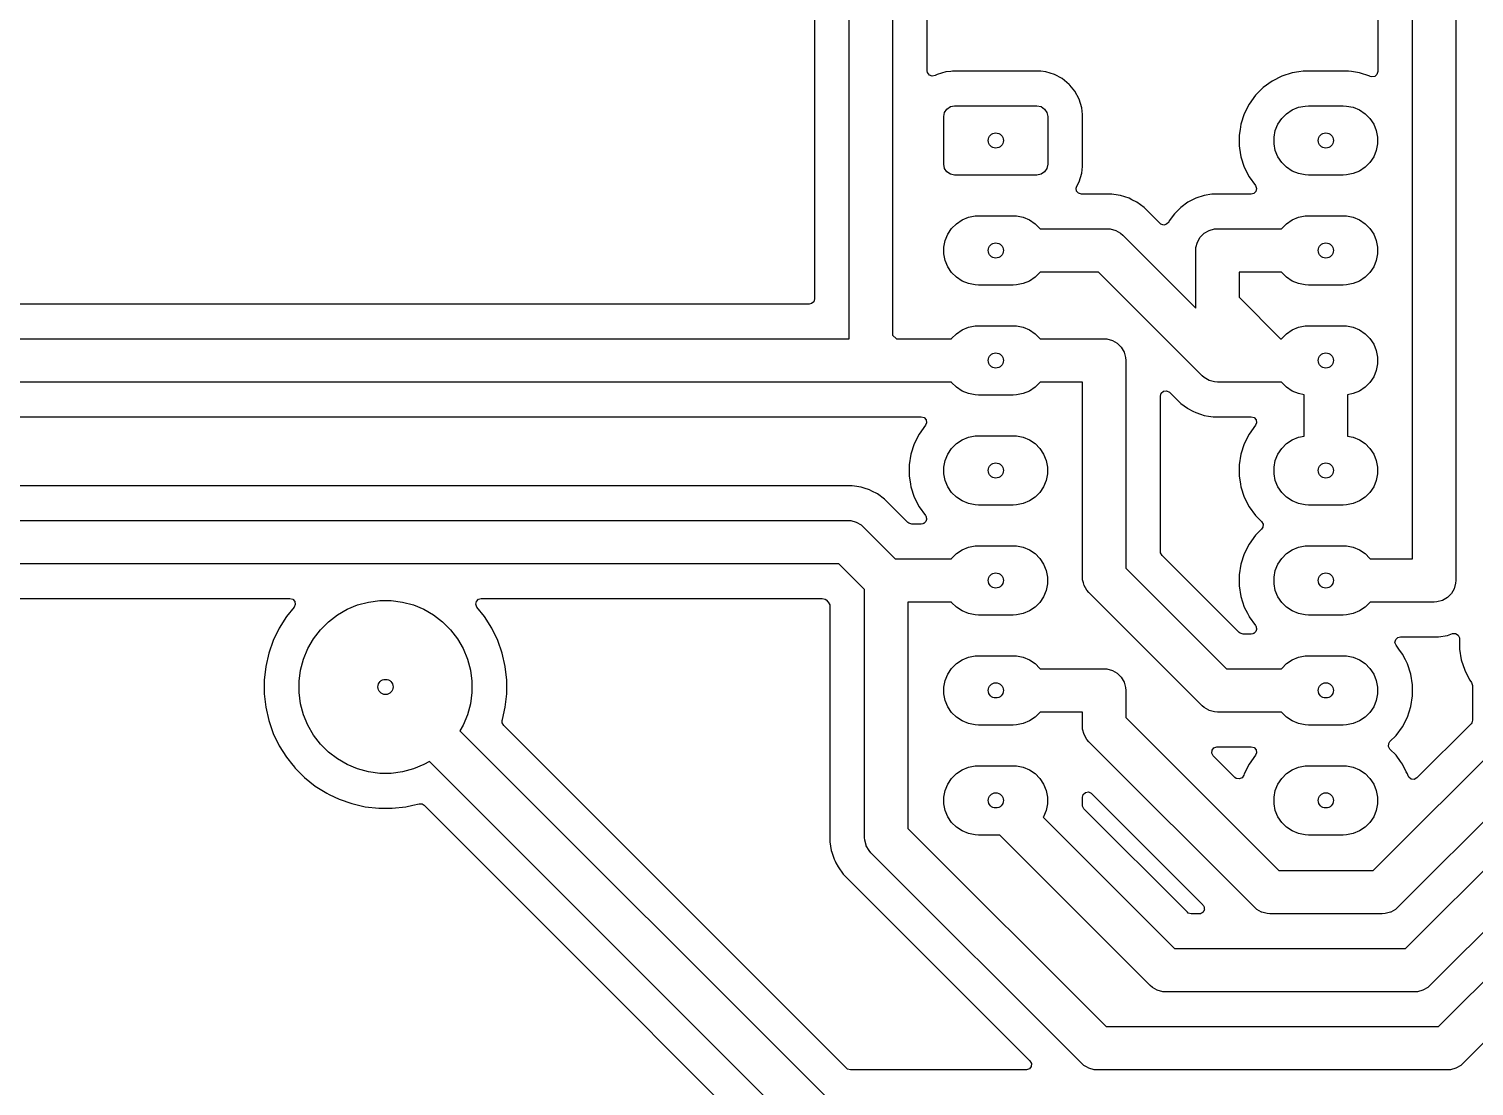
# Model space of a CAD drawing. Extents: x 20 to 124, y -124 to -20.
# Drawn here: x 53.37 to 86.73, y -111.21 to -86.79 of the extents above; entities that cross this region are included whole.
import ezdxf

# ---------------------------------------------------------------- set-up
doc = ezdxf.new("R2010")
doc.units = 0
doc.layers.add('BLACK', color=7, linetype='CONTINUOUS')
doc.layers.add('WHITE', color=7, linetype='CONTINUOUS')

msp = doc.modelspace()

# ---------------------------------------------------------------- linework, layer by layer
at = {"layer": 'BLACK', "linetype": 'CONTINUOUS'}
for p, q in [((71.5078, -72.940646), (71.5078, -93.023)), ((72.3083, -93.9475), (72.3083, -72.9875)), ((73.3083, -73.4875), (73.3083, -93.860394)), ((74.1088, -87.756851), (74.1088, -77.1179)), ((85.3117, -99.0275), (85.3117, -78.316306)), ((86.3117, -78.1092), (86.3117, -99.5275)), ((84.5112, -78.699247), (84.5112, -87.777098)), ((74.116236, -87.799145), (74.1088, -87.756851)), ((74.157605, -87.85545), (74.116236, -87.799145)), ((74.222849, -87.880451), (74.157605, -87.85545)), ((74.291252, -87.86621), (74.222849, -87.880451)), ((74.336042, -87.842269), (74.291252, -87.86621)), ((74.534067, -87.782199), (74.336042, -87.842269)), ((74.650298, -87.770751), (74.534067, -87.782199)), ((74.688392, -87.767), (74.650298, -87.770751)), ((76.691608, -87.767), (74.688392, -87.767)), ((76.726805, -87.770466), (76.691608, -87.767)), ((76.845934, -87.782199), (76.726805, -87.770466)), ((76.845934, -87.7822), (76.845932, -87.782199)), ((76.845932, -87.782199), (76.845934, -87.782199)), ((77.043954, -87.842268), (76.845934, -87.7822)), ((77.22645, -87.939815), (77.043954, -87.842268)), ((77.226453, -87.939817), (77.22645, -87.939815)), ((77.38641, -88.071089), (77.226452, -87.939817)), ((77.226452, -87.939817), (77.226453, -87.939817)), ((77.399587, -88.087146), (77.38641, -88.071089)), ((77.517685, -88.23105), (77.399587, -88.087146)), ((82.071151, -87.998632), (81.86735, -88.146701)), ((82.295616, -87.88426), (82.071151, -87.998632)), ((82.535214, -87.80641), (82.295616, -87.88426)), ((82.688076, -87.782199), (82.535214, -87.80641)), ((82.784038, -87.767), (82.688076, -87.782199)), ((83.835962, -87.767), (82.784038, -87.767)), ((83.899718, -87.777098), (83.835962, -87.767)), ((84.084787, -87.80641), (83.899718, -87.777098)), ((84.324378, -87.884258), (84.084787, -87.80641)), ((84.330913, -87.887587), (84.324378, -87.884258)), ((84.369553, -87.899836), (84.330913, -87.887587)), ((84.438711, -87.889892), (84.369553, -87.899836)), ((84.491515, -87.844137), (84.438711, -87.889892)), ((84.5112, -87.777098), (84.491515, -87.844137)), ((77.615232, -88.413546), (77.517685, -88.23105)), ((77.6753, -88.611566), (77.615232, -88.413546)), ((81.689201, -88.32485), (81.541132, -88.528651)), ((81.689205, -88.324845), (81.689201, -88.32485)), ((81.867345, -88.146705), (81.689205, -88.324845)), ((81.86735, -88.146701), (81.867345, -88.146705)), ((74.49, -88.8175), (74.50903, -88.721829)), ((74.50903, -88.721829), (74.563223, -88.640723)), ((74.563223, -88.640723), (74.644329, -88.58653)), ((74.644329, -88.58653), (74.74, -88.5675)), ((74.74, -88.5675), (76.64, -88.5675)), ((76.64, -88.5675), (76.735671, -88.58653)), ((76.735671, -88.58653), (76.816777, -88.640723)), ((76.816777, -88.640723), (76.87097, -88.721829)), ((76.87097, -88.721829), (76.89, -88.8175)), ((77.6905, -88.765892), (77.6753, -88.611566)), ((81.42676, -88.753116), (81.34891, -88.992714)), ((81.541132, -88.528651), (81.42676, -88.753116)), ((82.291592, -88.859985), (82.402485, -88.749092)), ((82.402485, -88.749092), (82.532883, -88.661963)), ((82.532883, -88.661963), (82.677772, -88.601948)), ((82.677772, -88.601948), (82.831586, -88.571352)), ((82.831586, -88.571352), (82.91, -88.5675)), ((82.91, -88.5675), (83.71, -88.5675)), ((83.71, -88.5675), (83.788414, -88.571352)), ((83.788414, -88.571352), (83.942228, -88.601948)), ((83.942228, -88.601948), (84.087117, -88.661963)), ((84.087117, -88.661963), (84.217515, -88.749092)), ((84.217515, -88.749092), (84.328408, -88.859985)), ((74.49, -89.9175), (74.49, -88.8175)), ((76.89, -88.8175), (76.89, -89.9175)), ((77.6905, -89.969108), (77.6905, -88.765892)), ((81.34891, -88.992714), (81.329785, -89.113462)), ((82.144448, -89.135272), (82.204463, -88.990383)), ((82.204463, -88.990383), (82.291592, -88.859985)), ((84.328408, -88.859985), (84.415537, -88.990383)), ((84.415537, -88.990383), (84.475552, -89.135272)), ((81.329785, -89.113462), (81.3095, -89.241538)), ((81.3095, -89.241538), (81.3095, -89.493462)), ((82.113852, -89.289086), (82.144448, -89.135272)), ((82.113852, -89.445914), (82.113852, -89.289086)), ((84.475552, -89.135272), (84.506148, -89.289086)), ((84.506148, -89.289086), (84.506148, -89.445914)), ((81.3095, -89.493462), (81.31788, -89.546369)), ((81.31788, -89.546369), (81.34891, -89.742285)), ((81.34891, -89.742285), (81.42676, -89.981883)), ((82.144448, -89.599728), (82.113852, -89.445914)), ((82.204463, -89.744617), (82.144448, -89.599728)), ((82.291592, -89.875015), (82.204463, -89.744617)), ((84.415537, -89.744617), (84.328408, -89.875015)), ((84.475552, -89.599728), (84.415537, -89.744617)), ((84.506148, -89.445914), (84.475552, -89.599728)), ((74.50903, -90.013171), (74.49, -89.9175)), ((74.563223, -90.094277), (74.50903, -90.013171)), ((76.87097, -90.013171), (76.816777, -90.094277)), ((76.89, -89.9175), (76.87097, -90.013171)), ((77.6753, -90.123434), (77.6905, -89.969108)), ((81.42676, -89.981883), (81.541132, -90.206348)), ((82.402485, -89.985908), (82.291592, -89.875015)), ((82.532883, -90.073037), (82.402485, -89.985908)), ((82.677772, -90.133052), (82.532883, -90.073037)), ((84.087117, -90.073037), (83.942228, -90.133052)), ((84.217515, -89.985908), (84.087117, -90.073037)), ((84.328408, -89.875015), (84.217515, -89.985908)), ((74.644329, -90.14847), (74.563223, -90.094277)), ((74.74, -90.1675), (74.644329, -90.14847)), ((76.64, -90.1675), (74.74, -90.1675)), ((76.735671, -90.14847), (76.64, -90.1675)), ((76.816777, -90.094277), (76.735671, -90.14847)), ((77.560128, -90.424547), (77.61523, -90.321458)), ((77.61523, -90.321457), (77.615232, -90.321454)), ((77.61523, -90.321458), (77.61523, -90.321457)), ((77.615232, -90.321454), (77.6753, -90.123434)), ((81.541132, -90.206348), (81.689176, -90.410115)), ((81.689176, -90.410115), (81.712656, -90.475921)), ((82.831586, -90.163648), (82.677772, -90.133052)), ((82.91, -90.1675), (82.831586, -90.163648)), ((83.71, -90.1675), (82.91, -90.1675)), ((83.788414, -90.163648), (83.71, -90.1675)), ((83.942228, -90.133052), (83.788414, -90.163648)), ((77.546748, -90.465353), (77.560128, -90.424547)), ((77.556692, -90.534511), (77.546748, -90.465353)), ((77.602447, -90.587315), (77.556692, -90.534511)), ((77.669486, -90.607), (77.602447, -90.587315)), ((78.370651, -90.607), (77.669486, -90.607)), ((78.370652, -90.607), (78.370651, -90.607)), ((78.41752, -90.614423), (78.370652, -90.607)), ((78.572832, -90.639022), (78.41752, -90.614423)), ((78.572835, -90.639023), (78.572832, -90.639022)), ((78.666528, -90.669466), (78.572835, -90.639023)), ((78.767519, -90.70228), (78.666528, -90.669466)), ((78.76752, -90.70228), (78.767519, -90.70228)), ((78.767521, -90.702281), (78.76752, -90.70228)), ((78.834421, -90.736368), (78.767521, -90.702281)), ((78.834424, -90.73637), (78.834421, -90.736368)), ((78.949911, -90.795213), (78.834424, -90.73637)), ((80.309076, -90.702281), (80.126686, -90.795215)), ((80.503765, -90.639022), (80.309076, -90.702281)), ((80.681629, -90.610851), (80.503765, -90.639022)), ((80.705948, -90.607), (80.681629, -90.610851)), ((80.910652, -90.607), (80.705948, -90.607)), ((81.588858, -90.607), (80.910652, -90.607)), ((81.646724, -90.59267), (81.588858, -90.607)), ((81.69683, -90.543975), (81.646724, -90.59267)), ((81.712656, -90.475921), (81.69683, -90.543975)), ((79.115519, -90.915534), (78.949911, -90.795213)), ((79.115521, -90.915536), (79.115519, -90.915534)), ((79.484147, -91.284162), (79.115521, -90.915536)), ((79.816328, -91.060286), (79.696013, -91.225888)), ((79.961086, -90.915528), (79.816328, -91.060286)), ((80.126686, -90.795215), (79.961086, -90.915528)), ((74.584463, -91.530383), (74.671592, -91.399985)), ((74.671592, -91.399985), (74.782485, -91.289092)), ((74.782485, -91.289092), (74.912883, -91.201963)), ((74.912883, -91.201963), (75.057772, -91.141948)), ((75.057772, -91.141948), (75.211586, -91.111352)), ((75.211586, -91.111352), (75.29, -91.1075)), ((75.29, -91.1075), (76.09, -91.1075)), ((76.09, -91.1075), (76.168414, -91.111352)), ((76.168414, -91.111352), (76.322228, -91.141948)), ((76.322228, -91.141948), (76.467117, -91.201963)), ((76.467117, -91.201963), (76.597515, -91.289092)), ((76.597515, -91.289092), (76.708408, -91.399985)), ((76.708408, -91.399985), (76.713429, -91.4075)), ((76.713429, -91.4075), (78.2683, -91.4075)), ((78.2683, -91.4075), (78.333548, -91.411777)), ((78.333548, -91.411777), (78.333563, -91.411777)), ((78.333563, -91.411777), (78.459642, -91.44556)), ((79.50038, -91.297828), (79.484147, -91.284162)), ((79.566514, -91.320367), (79.50038, -91.297828)), ((79.634336, -91.303573), (79.566514, -91.320367)), ((79.682311, -91.252779), (79.634336, -91.303573)), ((79.696013, -91.225888), (79.682311, -91.252779)), ((80.616958, -91.44556), (80.743037, -91.411778)), ((80.743037, -91.411778), (80.8083, -91.4075)), ((80.8083, -91.4075), (82.286571, -91.4075)), ((82.286571, -91.4075), (82.291592, -91.399985)), ((82.291592, -91.399985), (82.402485, -91.289092)), ((82.402485, -91.289092), (82.532883, -91.201963)), ((82.532883, -91.201963), (82.677772, -91.141948)), ((82.677772, -91.141948), (82.831586, -91.111352)), ((82.831586, -91.111352), (82.91, -91.1075)), ((82.91, -91.1075), (83.71, -91.1075)), ((83.71, -91.1075), (83.788414, -91.111352)), ((83.788414, -91.111352), (83.942228, -91.141948)), ((83.942228, -91.141948), (84.087117, -91.201963)), ((84.087117, -91.201963), (84.217515, -91.289092)), ((84.217515, -91.289092), (84.328408, -91.399985)), ((84.328408, -91.399985), (84.415537, -91.530383)), ((74.493852, -91.829086), (74.524448, -91.675272)), ((74.524448, -91.675272), (74.584463, -91.530383)), ((78.459642, -91.44556), (78.572681, -91.510823)), ((78.572681, -91.510823), (78.572696, -91.510838)), ((78.572696, -91.510838), (78.621853, -91.553947)), ((78.621853, -91.553947), (80.311372, -93.243465)), ((80.312578, -91.842237), (80.34636, -91.716158)), ((80.34636, -91.716158), (80.411623, -91.603119)), ((80.411623, -91.603119), (80.503919, -91.510823)), ((80.503919, -91.510823), (80.616958, -91.44556)), ((84.415537, -91.530383), (84.475552, -91.675272)), ((84.475552, -91.675272), (84.506148, -91.829086)), ((74.493852, -91.985914), (74.493852, -91.829086)), ((74.524448, -92.139728), (74.493852, -91.985914)), ((80.3083, -91.9075), (80.312578, -91.842237)), ((80.3083, -93.1966), (80.3083, -91.9075)), ((84.506148, -91.985914), (84.475552, -92.139728)), ((84.506148, -91.829086), (84.506148, -91.985914)), ((74.584463, -92.284617), (74.524448, -92.139728)), ((74.671592, -92.415015), (74.584463, -92.284617)), ((74.782485, -92.525908), (74.671592, -92.415015)), ((76.708408, -92.415015), (76.597515, -92.525908)), ((76.713429, -92.4075), (76.708408, -92.415015)), ((78.061194, -92.4075), (76.713429, -92.4075)), ((80.454746, -94.801053), (78.061194, -92.4075)), ((82.286571, -92.4075), (81.3083, -92.4075)), ((81.3083, -92.4075), (81.3083, -92.989493)), ((82.291592, -92.415015), (82.286571, -92.4075)), ((82.402485, -92.525908), (82.291592, -92.415015)), ((84.328408, -92.415015), (84.217515, -92.525908)), ((84.415537, -92.284617), (84.328408, -92.415015)), ((84.475552, -92.139728), (84.415537, -92.284617)), ((74.912883, -92.613037), (74.782485, -92.525908)), ((75.057772, -92.673052), (74.912883, -92.613037)), ((75.211586, -92.703648), (75.057772, -92.673052)), ((75.29, -92.7075), (75.211586, -92.703648)), ((76.09, -92.7075), (75.29, -92.7075)), ((76.168414, -92.703648), (76.09, -92.7075)), ((76.322228, -92.673052), (76.168414, -92.703648)), ((76.467117, -92.613037), (76.322228, -92.673052)), ((76.597515, -92.525908), (76.467117, -92.613037)), ((82.532883, -92.613037), (82.402485, -92.525908)), ((82.677772, -92.673052), (82.532883, -92.613037)), ((82.831586, -92.703648), (82.677772, -92.673052)), ((82.91, -92.7075), (82.831586, -92.703648)), ((83.71, -92.7075), (82.91, -92.7075)), ((83.788414, -92.703648), (83.71, -92.7075)), ((83.942228, -92.673052), (83.788414, -92.703648)), ((84.087117, -92.613037), (83.942228, -92.673052)), ((84.217515, -92.525908), (84.087117, -92.613037)), ((71.488115, -93.090039), (71.435311, -93.135794)), ((71.5078, -93.023), (71.488115, -93.090039)), ((81.3083, -92.989493), (82.266307, -93.9475)), ((71.3838, -93.147), (37.625, -93.147)), ((71.435311, -93.135794), (71.3838, -93.147)), ((80.311372, -93.243465), (80.3083, -93.1966)), ((74.782485, -93.829092), (74.912883, -93.741963)), ((74.912883, -93.741963), (75.057772, -93.681948)), ((75.057772, -93.681948), (75.211586, -93.651352)), ((75.211586, -93.651352), (75.29, -93.6475)), ((75.29, -93.6475), (76.09, -93.6475)), ((76.09, -93.6475), (76.168414, -93.651352)), ((76.168414, -93.651352), (76.322228, -93.681948)), ((76.322228, -93.681948), (76.467117, -93.741963)), ((76.467117, -93.741963), (76.597515, -93.829092)), ((82.402485, -93.829092), (82.532883, -93.741963)), ((82.532883, -93.741963), (82.677772, -93.681948)), ((82.677772, -93.681948), (82.831586, -93.651352)), ((82.831586, -93.651352), (82.91, -93.6475)), ((82.91, -93.6475), (83.71, -93.6475)), ((83.71, -93.6475), (83.788414, -93.651352)), ((83.788414, -93.651352), (83.942228, -93.681948)), ((83.942228, -93.681948), (84.087117, -93.741963)), ((84.087117, -93.741963), (84.217515, -93.829092)), ((36.7005, -93.9475), (72.3083, -93.9475)), ((73.3083, -93.860394), (73.395406, -93.9475)), ((73.395406, -93.9475), (74.666571, -93.9475)), ((74.666571, -93.9475), (74.671592, -93.939985)), ((74.671592, -93.939985), (74.782485, -93.829092)), ((76.597515, -93.829092), (76.708408, -93.939985)), ((76.708408, -93.939985), (76.713429, -93.9475)), ((76.713429, -93.9475), (78.1917, -93.9475)), ((78.1917, -93.9475), (78.256963, -93.951778)), ((78.256963, -93.951778), (78.383042, -93.98556)), ((78.383042, -93.98556), (78.496081, -94.050823)), ((78.496081, -94.050823), (78.588377, -94.143119)), ((82.266307, -93.9475), (82.286571, -93.9475)), ((82.286571, -93.9475), (82.291592, -93.939985)), ((82.291592, -93.939985), (82.402485, -93.829092)), ((84.217515, -93.829092), (84.328408, -93.939985)), ((84.328408, -93.939985), (84.415537, -94.070383)), ((84.415537, -94.070383), (84.475552, -94.215272)), ((78.588377, -94.143119), (78.65364, -94.256158)), ((78.65364, -94.256158), (78.687422, -94.382237)), ((78.687422, -94.382237), (78.6917, -94.4475)), ((84.475552, -94.215272), (84.506148, -94.369086)), ((84.506148, -94.369086), (84.506148, -94.525914)), ((78.6917, -94.4475), (78.6917, -99.243793)), ((84.475552, -94.679728), (84.415537, -94.824617)), ((84.506148, -94.525914), (84.475552, -94.679728)), ((73.1883, -94.9475), (36.407607, -94.9475)), ((74.666571, -94.9475), (73.1883, -94.9475)), ((74.671592, -94.955015), (74.666571, -94.9475)), ((74.782485, -95.065908), (74.671592, -94.955015)), ((74.912883, -95.153037), (74.782485, -95.065908)), ((76.597515, -95.065908), (76.467117, -95.153037)), ((76.708408, -94.955015), (76.597515, -95.065908)), ((76.713429, -94.9475), (76.708408, -94.955015)), ((77.6917, -94.9475), (76.713429, -94.9475)), ((77.6917, -99.4509), (77.6917, -94.9475)), ((80.50391, -94.844168), (80.454746, -94.801053)), ((80.503919, -94.844177), (80.50391, -94.844168)), ((80.616958, -94.90944), (80.503919, -94.844177)), ((80.743037, -94.943223), (80.616958, -94.90944)), ((80.743052, -94.943223), (80.743037, -94.943223)), ((80.8083, -94.9475), (80.743052, -94.943223)), ((82.286571, -94.9475), (80.8083, -94.9475)), ((82.291592, -94.955015), (82.286571, -94.9475)), ((82.402485, -95.065908), (82.291592, -94.955015)), ((82.532883, -95.153037), (82.402485, -95.065908)), ((84.217515, -95.065908), (84.087117, -95.153037)), ((84.328408, -94.955015), (84.217515, -95.065908)), ((84.415537, -94.824617), (84.328408, -94.955015)), ((75.057772, -95.213052), (74.912883, -95.153037)), ((75.211586, -95.243648), (75.057772, -95.213052)), ((75.29, -95.2475), (75.211586, -95.243648)), ((76.09, -95.2475), (75.29, -95.2475)), ((76.168414, -95.243648), (76.09, -95.2475)), ((76.322228, -95.213052), (76.168414, -95.243648)), ((76.467117, -95.153037), (76.322228, -95.213052)), ((79.4922, -95.269947), (79.511885, -95.202908)), ((79.4922, -98.860853), (79.4922, -95.269947)), ((79.511885, -95.202908), (79.564689, -95.157153)), ((79.564689, -95.157153), (79.633847, -95.147209)), ((79.633847, -95.147209), (79.697403, -95.176234)), ((79.697403, -95.176234), (79.703881, -95.182266)), ((79.703881, -95.182266), (79.961086, -95.439471)), ((82.677772, -95.213052), (82.532883, -95.153037)), ((82.81, -95.239354), (82.677772, -95.213052)), ((82.81, -96.195645), (82.81, -95.239354)), ((83.942228, -95.213052), (83.81, -95.239354)), ((83.81, -95.239354), (83.81, -96.195645)), ((84.087117, -95.153037), (83.942228, -95.213052)), ((36.790547, -95.748), (73.085948, -95.748)), ((73.085948, -95.748), (73.290651, -95.748)), ((73.290651, -95.748), (73.968858, -95.748)), ((73.968858, -95.748), (74.035897, -95.767685)), ((79.961086, -95.439471), (80.116049, -95.552056)), ((80.116049, -95.552056), (80.12669, -95.559787)), ((80.12669, -95.559787), (80.242907, -95.619003)), ((80.242907, -95.619003), (80.309076, -95.652718)), ((80.309076, -95.652718), (80.309078, -95.652718)), ((80.309078, -95.652718), (80.309081, -95.65272)), ((80.309081, -95.65272), (80.413437, -95.686627)), ((80.413437, -95.686627), (80.503765, -95.715977)), ((80.503765, -95.715977), (80.604857, -95.731988)), ((80.604857, -95.731988), (80.705948, -95.748)), ((80.705948, -95.748), (81.588858, -95.748)), ((81.588858, -95.748), (81.655897, -95.767685)), ((74.069176, -95.944885), (73.921132, -96.148651)), ((74.035897, -95.767685), (74.081652, -95.820489)), ((74.091596, -95.889647), (74.069176, -95.944885)), ((74.081652, -95.820489), (74.091596, -95.889647)), ((81.689176, -95.944885), (81.541132, -96.148651)), ((81.655897, -95.767685), (81.701652, -95.820489)), ((81.711596, -95.889647), (81.689176, -95.944885)), ((81.701652, -95.820489), (81.711596, -95.889647)), ((73.80676, -96.373116), (73.72891, -96.612714)), ((73.921132, -96.148651), (73.80676, -96.373116)), ((74.671592, -96.479985), (74.782485, -96.369092)), ((74.782485, -96.369092), (74.912883, -96.281963)), ((74.912883, -96.281963), (75.057772, -96.221948)), ((75.057772, -96.221948), (75.211586, -96.191352)), ((75.211586, -96.191352), (75.29, -96.1875)), ((75.29, -96.1875), (76.09, -96.1875)), ((76.09, -96.1875), (76.168414, -96.191352)), ((76.168414, -96.191352), (76.322228, -96.221948)), ((76.322228, -96.221948), (76.467117, -96.281963)), ((76.467117, -96.281963), (76.597515, -96.369092)), ((76.597515, -96.369092), (76.708408, -96.479985)), ((81.42676, -96.373116), (81.34891, -96.612714)), ((81.541132, -96.148651), (81.42676, -96.373116)), ((82.291592, -96.479985), (82.402485, -96.369092)), ((82.402485, -96.369092), (82.532883, -96.281963)), ((82.532883, -96.281963), (82.677772, -96.221948)), ((82.677772, -96.221948), (82.81, -96.195645)), ((83.81, -96.195645), (83.942228, -96.221948)), ((83.942228, -96.221948), (84.087117, -96.281963)), ((84.087117, -96.281963), (84.217515, -96.369092)), ((84.217515, -96.369092), (84.328408, -96.479985)), ((73.72891, -96.612715), (73.6895, -96.861538)), ((73.72891, -96.612714), (73.72891, -96.612715)), ((74.493852, -96.909086), (74.524448, -96.755272)), ((74.524448, -96.755272), (74.584463, -96.610383)), ((74.584463, -96.610383), (74.671592, -96.479985)), ((76.708408, -96.479985), (76.795537, -96.610383)), ((76.795537, -96.610383), (76.855552, -96.755272)), ((76.855552, -96.755272), (76.886148, -96.909086)), ((81.34891, -96.612715), (81.3095, -96.861538)), ((81.34891, -96.612714), (81.34891, -96.612715)), ((82.113852, -96.909086), (82.144448, -96.755272)), ((82.144448, -96.755272), (82.204463, -96.610383)), ((82.204463, -96.610383), (82.291592, -96.479985)), ((84.328408, -96.479985), (84.415537, -96.610383)), ((84.415537, -96.610383), (84.475552, -96.755272)), ((84.475552, -96.755272), (84.506148, -96.909086)), ((73.6895, -96.861538), (73.6895, -97.113462)), ((74.493852, -97.065914), (74.493852, -96.909086)), ((74.524448, -97.219728), (74.493852, -97.065914)), ((76.886148, -97.065914), (76.855552, -97.219728)), ((76.886148, -96.909086), (76.886148, -97.065914)), ((81.3095, -96.861538), (81.3095, -97.113462)), ((82.113852, -97.065914), (82.113852, -96.909086)), ((82.144448, -97.219728), (82.113852, -97.065914)), ((84.506148, -97.065914), (84.475552, -97.219728)), ((84.506148, -96.909086), (84.506148, -97.065914)), ((72.377752, -97.3416), (36.847752, -97.3416)), ((72.42462, -97.349023), (72.377752, -97.3416)), ((72.579932, -97.373622), (72.42462, -97.349023)), ((72.654959, -97.398), (72.579932, -97.373622)), ((72.774619, -97.43688), (72.654959, -97.398)), ((73.6895, -97.113462), (73.71932, -97.301734)), ((73.71932, -97.301734), (73.72891, -97.362285)), ((73.72891, -97.362285), (73.80676, -97.601883)), ((74.584463, -97.364617), (74.524448, -97.219728)), ((74.671592, -97.495015), (74.584463, -97.364617)), ((76.795537, -97.364617), (76.708408, -97.495015)), ((76.855552, -97.219728), (76.795537, -97.364617)), ((81.3095, -97.113462), (81.33932, -97.301734)), ((81.33932, -97.301734), (81.34891, -97.362285)), ((81.34891, -97.362285), (81.42676, -97.601883)), ((82.204463, -97.364617), (82.144448, -97.219728)), ((82.291592, -97.495015), (82.204463, -97.364617)), ((84.415537, -97.364617), (84.328408, -97.495015)), ((84.475552, -97.219728), (84.415537, -97.364617)), ((72.82545, -97.462779), (72.774619, -97.43688)), ((72.825452, -97.462781), (72.82545, -97.462779)), ((72.957011, -97.529813), (72.825452, -97.462781)), ((73.122619, -97.650134), (72.957011, -97.529813)), ((73.12262, -97.650135), (73.122619, -97.650134)), ((73.122621, -97.650136), (73.12262, -97.650135)), ((73.663165, -98.190681), (73.122621, -97.650136)), ((73.80676, -97.601883), (73.921132, -97.826348)), ((74.782485, -97.605908), (74.671592, -97.495015)), ((74.912883, -97.693037), (74.782485, -97.605908)), ((75.057772, -97.753052), (74.912883, -97.693037)), ((75.211586, -97.783648), (75.057772, -97.753052)), ((76.322228, -97.753052), (76.168414, -97.783648)), ((76.467117, -97.693037), (76.322228, -97.753052)), ((76.597515, -97.605908), (76.467117, -97.693037)), ((76.708408, -97.495015), (76.597515, -97.605908)), ((81.42676, -97.601883), (81.541132, -97.826348)), ((82.402485, -97.605908), (82.291592, -97.495015)), ((82.532883, -97.693037), (82.402485, -97.605908)), ((82.677772, -97.753052), (82.532883, -97.693037)), ((82.831586, -97.783648), (82.677772, -97.753052)), ((83.942228, -97.753052), (83.788414, -97.783648)), ((84.087117, -97.693037), (83.942228, -97.753052)), ((84.217515, -97.605908), (84.087117, -97.693037)), ((84.328408, -97.495015), (84.217515, -97.605908)), ((73.921132, -97.826348), (74.069176, -98.030115)), ((74.069176, -98.030115), (74.073407, -98.041974)), ((74.073407, -98.041974), (74.081652, -98.051489)), ((74.081652, -98.051489), (74.084925, -98.074255)), ((74.084925, -98.074255), (74.092656, -98.095921)), ((74.092656, -98.095921), (74.089804, -98.108184)), ((75.29, -97.7875), (75.211586, -97.783648)), ((76.09, -97.7875), (75.29, -97.7875)), ((76.168414, -97.783648), (76.09, -97.7875)), ((81.541132, -97.826348), (81.689201, -98.030149)), ((81.689201, -98.030149), (81.689205, -98.030154)), ((81.689205, -98.030154), (81.82887, -98.169819)), ((82.91, -97.7875), (82.831586, -97.783648)), ((83.71, -97.7875), (82.91, -97.7875)), ((83.788414, -97.783648), (83.71, -97.7875)), ((36.7454, -98.1421), (72.2754, -98.1421)), ((72.2754, -98.1421), (72.340648, -98.146377)), ((72.340648, -98.146377), (72.340663, -98.146377)), ((72.340663, -98.146377), (72.466742, -98.18016)), ((72.466742, -98.18016), (72.579781, -98.245423)), ((72.579781, -98.245423), (72.579796, -98.245438)), ((72.579796, -98.245438), (72.628953, -98.288547)), ((72.628953, -98.288547), (73.367907, -99.0275)), ((73.683807, -98.207315), (73.663165, -98.190681)), ((73.750846, -98.227), (73.683807, -98.207315)), ((73.968858, -98.227), (73.750846, -98.227)), ((74.003793, -98.221977), (73.968858, -98.227)), ((74.012978, -98.216073), (74.003793, -98.221977)), ((74.026724, -98.21267), (74.012978, -98.216073)), ((74.043218, -98.196639), (74.026724, -98.21267)), ((74.062571, -98.184203), (74.043218, -98.196639)), ((74.067801, -98.172748), (74.062571, -98.184203)), ((74.07683, -98.163975), (74.067801, -98.172748)), ((74.082039, -98.141572), (74.07683, -98.163975)), ((74.091596, -98.120647), (74.082039, -98.141572)), ((74.089804, -98.108184), (74.091596, -98.120647)), ((81.82887, -98.345181), (81.689205, -98.484845)), ((81.82887, -98.169819), (81.862355, -98.231142)), ((81.857371, -98.300834), (81.82887, -98.345181)), ((81.862355, -98.231142), (81.857371, -98.300834)), ((74.912883, -98.821963), (75.057772, -98.761948)), ((75.057772, -98.761948), (75.211586, -98.731352)), ((75.211586, -98.731352), (75.29, -98.7275)), ((75.29, -98.7275), (76.09, -98.7275)), ((76.09, -98.7275), (76.168414, -98.731352)), ((76.168414, -98.731352), (76.322228, -98.761948)), ((76.322228, -98.761948), (76.467117, -98.821963)), ((81.541132, -98.688651), (81.42676, -98.913116)), ((81.689201, -98.48485), (81.541132, -98.688651)), ((81.689205, -98.484845), (81.689201, -98.48485)), ((82.532883, -98.821963), (82.677772, -98.761948)), ((82.677772, -98.761948), (82.831586, -98.731352)), ((82.831586, -98.731352), (82.91, -98.7275)), ((82.91, -98.7275), (83.71, -98.7275)), ((83.71, -98.7275), (83.788414, -98.731352)), ((83.788414, -98.731352), (83.942228, -98.761948)), ((83.942228, -98.761948), (84.087117, -98.821963)), ((73.367907, -99.0275), (74.666571, -99.0275)), ((74.666571, -99.0275), (74.671592, -99.019985)), ((74.671592, -99.019985), (74.782485, -98.909092)), ((74.782485, -98.909092), (74.912883, -98.821963)), ((76.467117, -98.821963), (76.597515, -98.909092)), ((76.597515, -98.909092), (76.708408, -99.019985)), ((76.708408, -99.019985), (76.795537, -99.150383)), ((79.495034, -98.887211), (79.4922, -98.860853)), ((79.528519, -98.948534), (79.495034, -98.887211)), ((81.310666, -100.730681), (79.528519, -98.948534)), ((81.42676, -98.913116), (81.34891, -99.152714)), ((82.204463, -99.150383), (82.291592, -99.019985)), ((82.291592, -99.019985), (82.402485, -98.909092)), ((82.402485, -98.909092), (82.532883, -98.821963)), ((84.087117, -98.821963), (84.217515, -98.909092)), ((84.217515, -98.909092), (84.328408, -99.019985)), ((84.328408, -99.019985), (84.333429, -99.0275)), ((84.333429, -99.0275), (85.3117, -99.0275)), ((72.068294, -99.1421), (36.952506, -99.1421)), ((72.6608, -99.734606), (72.068294, -99.1421)), ((76.795537, -99.150383), (76.855552, -99.295272)), ((76.855552, -99.295272), (76.886148, -99.449086)), ((78.6917, -99.243793), (81.015407, -101.5675)), ((81.34891, -99.152714), (81.3095, -99.401538)), ((81.3095, -99.401538), (81.3095, -99.653461)), ((82.113852, -99.449086), (82.144448, -99.295272)), ((82.144448, -99.295272), (82.204463, -99.150383)), ((72.6608, -105.4631), (72.6608, -99.734606)), ((76.855552, -99.759728), (76.795537, -99.904617)), ((76.886148, -99.605914), (76.855552, -99.759728)), ((76.886148, -99.449086), (76.886148, -99.605914)), ((77.695977, -99.516147), (77.6917, -99.4509)), ((77.695977, -99.516163), (77.695977, -99.516147)), ((77.713681, -99.582234), (77.695977, -99.516163)), ((77.72976, -99.642242), (77.713681, -99.582234)), ((77.795023, -99.755281), (77.72976, -99.642242)), ((77.795038, -99.755296), (77.795023, -99.755281)), ((77.838147, -99.804453), (77.795038, -99.755296)), ((81.3095, -99.653461), (81.34891, -99.902285)), ((82.113852, -99.605914), (82.113852, -99.449086)), ((82.144448, -99.759728), (82.113852, -99.605914)), ((82.204463, -99.904617), (82.144448, -99.759728)), ((86.27364, -99.718842), (86.208377, -99.831881)), ((86.307422, -99.592763), (86.27364, -99.718842)), ((86.3117, -99.5275), (86.307422, -99.592763)), ((37.335447, -99.9426), (59.391291, -99.9426)), ((59.391291, -99.9426), (59.45833, -99.962285)), ((59.45833, -99.962285), (59.504085, -100.015089)), ((59.514029, -100.084247), (59.488238, -100.143913)), ((59.504085, -100.015089), (59.514029, -100.084247)), ((60.715423, -100.193755), (60.957121, -100.09364)), ((60.957121, -100.09364), (61.209819, -100.025929)), ((61.209819, -100.025929), (61.469194, -99.991782)), ((61.469194, -99.991782), (61.730806, -99.991782)), ((61.730806, -99.991782), (61.990181, -100.025929)), ((61.990181, -100.025929), (62.242879, -100.09364)), ((62.242879, -100.09364), (62.484577, -100.193755)), ((63.685354, -100.079226), (63.698109, -100.010531)), ((63.711761, -100.143912), (63.685354, -100.079226)), ((63.698109, -100.010531), (63.74598, -99.959637)), ((63.74598, -99.959637), (63.808709, -99.9426)), ((63.808709, -99.9426), (71.685352, -99.9426)), ((71.685352, -99.9426), (71.752391, -99.962285)), ((71.752391, -99.962285), (71.773032, -99.978918)), ((71.773032, -99.978918), (71.82398, -100.029865)), ((71.82398, -100.029865), (71.857466, -100.091188)), ((71.857466, -100.091188), (71.8603, -100.117547)), ((74.666571, -100.0275), (73.6608, -100.0275)), ((73.6608, -100.0275), (73.6608, -105.255993)), ((74.671592, -100.035015), (74.666571, -100.0275)), ((74.782485, -100.145908), (74.671592, -100.035015)), ((76.708408, -100.035015), (76.597515, -100.145908)), ((76.795537, -99.904617), (76.708408, -100.035015)), ((80.454746, -102.421053), (77.838147, -99.804453)), ((81.34891, -99.902285), (81.42676, -100.141883)), ((82.291592, -100.035015), (82.204463, -99.904617)), ((82.402485, -100.145908), (82.291592, -100.035015)), ((84.328408, -100.035015), (84.217515, -100.145908)), ((84.333429, -100.0275), (84.328408, -100.035015)), ((85.8117, -100.0275), (84.333429, -100.0275)), ((85.876963, -100.023222), (85.8117, -100.0275)), ((86.003042, -99.98944), (85.876963, -100.023222)), ((86.116081, -99.924177), (86.003042, -99.98944)), ((86.208377, -99.831881), (86.116081, -99.924177)), ((59.312422, -100.364378), (59.145072, -100.630713)), ((59.488238, -100.143913), (59.312422, -100.364378)), ((60.281308, -100.48382), (60.48886, -100.324561)), ((60.48886, -100.324561), (60.715423, -100.193755)), ((62.484577, -100.193755), (62.71114, -100.324561)), ((62.71114, -100.324561), (62.918692, -100.48382)), ((63.887577, -100.364377), (63.711761, -100.143912)), ((64.054926, -100.630711), (63.887577, -100.364377)), ((71.8603, -100.117547), (71.8603, -105.565451)), ((74.912883, -100.233037), (74.782485, -100.145908)), ((75.057772, -100.293052), (74.912883, -100.233037)), ((75.211586, -100.323648), (75.057772, -100.293052)), ((75.29, -100.3275), (75.211586, -100.323648)), ((76.09, -100.3275), (75.29, -100.3275)), ((76.168414, -100.323648), (76.09, -100.3275)), ((76.322228, -100.293052), (76.168414, -100.323648)), ((76.467117, -100.233037), (76.322228, -100.293052)), ((76.597515, -100.145908), (76.467117, -100.233037)), ((81.42676, -100.141883), (81.500481, -100.286566)), ((81.500481, -100.286566), (81.540127, -100.364377)), ((81.540127, -100.364377), (81.541132, -100.366348)), ((81.541132, -100.366348), (81.689176, -100.570115)), ((82.532883, -100.233037), (82.402485, -100.145908)), ((82.677772, -100.293052), (82.532883, -100.233037)), ((82.831586, -100.323648), (82.677772, -100.293052)), ((82.91, -100.3275), (82.831586, -100.323648)), ((83.71, -100.3275), (82.91, -100.3275)), ((83.788414, -100.323648), (83.71, -100.3275)), ((83.942228, -100.293052), (83.788414, -100.323648)), ((84.087117, -100.233037), (83.942228, -100.293052)), ((84.217515, -100.145908), (84.087117, -100.233037)), ((59.145072, -100.630713), (59.008598, -100.914104)), ((59.937061, -100.87636), (60.09632, -100.668808)), ((60.09632, -100.668808), (60.281308, -100.48382)), ((62.918692, -100.48382), (63.10368, -100.668808)), ((63.10368, -100.668808), (63.262939, -100.87636)), ((64.191402, -100.914106), (64.054926, -100.630711)), ((81.331308, -100.747315), (81.310666, -100.730681)), ((81.398347, -100.767), (81.331308, -100.747315)), ((81.588858, -100.767), (81.398347, -100.767)), ((81.623793, -100.761977), (81.588858, -100.767)), ((81.632978, -100.756073), (81.623793, -100.761977)), ((81.646724, -100.75267), (81.632978, -100.756073)), ((81.663218, -100.736639), (81.646724, -100.75267)), ((81.682571, -100.724203), (81.663218, -100.736639)), ((81.687801, -100.712748), (81.682571, -100.724203)), ((81.69683, -100.703975), (81.687801, -100.712748)), ((81.689176, -100.570115), (81.693407, -100.581974)), ((81.693407, -100.581974), (81.701652, -100.591489)), ((81.702039, -100.681572), (81.69683, -100.703975)), ((81.701652, -100.591489), (81.704925, -100.614255)), ((81.711596, -100.660647), (81.702039, -100.681572)), ((81.704925, -100.614255), (81.712656, -100.635921)), ((81.712656, -100.635921), (81.709804, -100.648184)), ((81.709804, -100.648184), (81.711596, -100.660647)), ((86.116234, -100.795977), (86.237184, -100.756677)), ((86.237184, -100.756677), (86.307022, -100.754683)), ((86.307022, -100.754683), (86.366855, -100.790762)), ((59.008598, -100.914104), (58.904711, -101.210998)), ((59.806255, -101.102923), (59.937061, -100.87636)), ((63.262939, -100.87636), (63.393745, -101.102923)), ((64.295289, -101.211), (64.191402, -100.914106)), ((84.907344, -100.959079), (84.92317, -100.891025)), ((84.930824, -101.024885), (84.907344, -100.959079)), ((84.92317, -100.891025), (84.973276, -100.84233)), ((84.995178, -101.113462), (84.930824, -101.024885)), ((84.973276, -100.84233), (85.031142, -100.828)), ((85.031142, -100.828), (85.914051, -100.828)), ((85.914051, -100.828), (85.914052, -100.828)), ((85.914052, -100.828), (86.116234, -100.795977)), ((86.366855, -100.790762), (86.397684, -100.853463)), ((86.397684, -100.853463), (86.3995, -100.874609)), ((86.3995, -100.874609), (86.3995, -101.113461)), ((58.90471, -101.211), (58.834718, -101.517656)), ((58.904711, -101.210998), (58.90471, -101.211)), ((59.638429, -101.597319), (59.70614, -101.344621)), ((59.70614, -101.344621), (59.806255, -101.102923)), ((63.393745, -101.102923), (63.49386, -101.344621)), ((63.49386, -101.344621), (63.561571, -101.597319)), ((64.365282, -101.51766), (64.295289, -101.211)), ((74.782485, -101.449092), (74.912883, -101.361963)), ((74.912883, -101.361963), (75.057772, -101.301948)), ((75.057772, -101.301948), (75.211586, -101.271352)), ((75.211586, -101.271352), (75.29, -101.2675)), ((75.29, -101.2675), (76.09, -101.2675)), ((76.09, -101.2675), (76.168414, -101.271352)), ((76.168414, -101.271352), (76.322228, -101.301948)), ((76.322228, -101.301948), (76.467117, -101.361963)), ((76.467117, -101.361963), (76.597515, -101.449092)), ((82.402485, -101.449092), (82.532883, -101.361963)), ((82.532883, -101.361963), (82.677772, -101.301948)), ((82.677772, -101.301948), (82.831586, -101.271352)), ((82.831586, -101.271352), (82.91, -101.2675)), ((82.91, -101.2675), (83.71, -101.2675)), ((83.71, -101.2675), (83.788414, -101.271352)), ((83.788414, -101.271352), (83.942228, -101.301948)), ((83.942228, -101.301948), (84.087117, -101.361963)), ((84.087117, -101.361963), (84.217515, -101.449092)), ((85.07887, -101.228655), (84.995178, -101.113462)), ((85.146958, -101.362285), (85.07887, -101.228655)), ((85.193239, -101.453116), (85.146958, -101.362285)), ((86.3995, -101.113461), (86.43891, -101.362285)), ((86.43891, -101.362285), (86.51676, -101.601883)), ((58.834716, -101.517672), (58.7995, -101.830222)), ((58.834718, -101.517656), (58.834716, -101.517672)), ((59.604282, -101.856694), (59.638429, -101.597319)), ((63.561571, -101.597319), (63.595718, -101.856694)), ((64.4005, -101.830227), (64.365282, -101.51766)), ((74.524448, -101.835272), (74.584463, -101.690383)), ((74.584463, -101.690383), (74.671592, -101.559985)), ((74.671592, -101.559985), (74.782485, -101.449092)), ((76.597515, -101.449092), (76.708408, -101.559985)), ((76.708408, -101.559985), (76.713429, -101.5675)), ((76.713429, -101.5675), (78.1917, -101.5675)), ((78.1917, -101.5675), (78.256963, -101.571778)), ((78.256963, -101.571778), (78.383042, -101.60556)), ((78.383042, -101.60556), (78.496081, -101.670823)), ((78.496081, -101.670823), (78.588377, -101.763119)), ((78.588377, -101.763119), (78.65364, -101.876158)), ((81.015407, -101.5675), (82.286571, -101.5675)), ((82.286571, -101.5675), (82.291592, -101.559985)), ((82.291592, -101.559985), (82.402485, -101.449092)), ((84.217515, -101.449092), (84.328408, -101.559985)), ((84.328408, -101.559985), (84.415537, -101.690383)), ((84.415537, -101.690383), (84.475552, -101.835272)), ((85.193239, -101.453118), (85.193239, -101.453116)), ((85.193241, -101.453121), (85.193239, -101.453118)), ((85.27109, -101.692715), (85.193241, -101.453121)), ((85.3105, -101.941538), (85.27109, -101.692715)), ((86.51676, -101.601883), (86.63113, -101.826346)), ((58.7995, -101.830222), (58.7995, -102.144777)), ((59.604282, -102.118306), (59.604282, -101.856694)), ((63.595718, -101.856694), (63.595718, -102.118306)), ((64.4005, -102.144773), (64.4005, -101.830227)), ((74.493852, -101.989086), (74.524448, -101.835272)), ((74.493852, -102.145914), (74.493852, -101.989086)), ((78.65364, -101.876158), (78.687422, -102.002237)), ((78.687422, -102.002237), (78.6917, -102.0675)), ((78.6917, -102.0675), (78.6917, -102.690693)), ((84.475552, -101.835272), (84.506148, -101.989086)), ((84.506148, -101.989086), (84.506148, -102.145914)), ((85.3105, -102.193462), (85.3105, -101.941538)), ((86.63113, -101.826346), (86.633948, -101.830224)), ((86.633948, -101.830224), (86.675817, -101.887852)), ((86.675817, -101.887852), (86.699298, -101.953656)), ((86.699298, -101.953656), (86.6995, -101.960737)), ((86.6995, -101.960737), (86.6995, -102.750852)), ((58.7995, -102.144777), (58.834716, -102.457327)), ((59.638429, -102.377681), (59.604282, -102.118306)), ((59.70614, -102.630379), (59.638429, -102.377681)), ((63.561571, -102.377681), (63.49386, -102.630379)), ((63.595718, -102.118306), (63.561571, -102.377681)), ((64.365282, -102.45734), (64.4005, -102.144773)), ((74.524448, -102.299728), (74.493852, -102.145914)), ((74.584463, -102.444617), (74.524448, -102.299728)), ((80.50391, -102.464168), (80.454746, -102.421053)), ((84.475552, -102.299728), (84.415537, -102.444617)), ((84.506148, -102.145914), (84.475552, -102.299728)), ((85.27109, -102.442285), (85.3105, -102.193462)), ((58.834716, -102.457327), (58.834718, -102.457343)), ((58.834718, -102.457343), (58.90471, -102.763999)), ((58.90471, -102.763999), (58.904711, -102.764001)), ((58.904711, -102.764001), (59.008598, -103.060895)), ((59.806255, -102.872077), (59.70614, -102.630379)), ((63.49386, -102.630379), (63.393745, -102.872077)), ((64.295471, -102.815948), (64.295746, -102.761997)), ((64.295746, -102.761997), (64.300193, -102.742515)), ((64.300193, -102.742515), (64.365282, -102.45734)), ((74.671592, -102.575015), (74.584463, -102.444617)), ((74.782485, -102.685908), (74.671592, -102.575015)), ((74.912883, -102.773037), (74.782485, -102.685908)), ((76.597515, -102.685908), (76.467117, -102.773037)), ((76.708408, -102.575015), (76.597515, -102.685908)), ((76.713429, -102.5675), (76.708408, -102.575015)), ((77.6917, -102.5675), (76.713429, -102.5675)), ((77.6917, -102.8978), (77.6917, -102.5675)), ((78.6917, -102.690693), (82.228307, -106.2273)), ((80.503919, -102.464177), (80.50391, -102.464168)), ((80.609062, -102.524881), (80.503919, -102.464177)), ((80.616958, -102.52944), (80.609062, -102.524881)), ((80.743037, -102.563223), (80.616958, -102.52944)), ((80.743052, -102.563223), (80.743037, -102.563223)), ((80.8083, -102.5675), (80.743052, -102.563223)), ((82.286571, -102.5675), (80.8083, -102.5675)), ((82.291592, -102.575015), (82.286571, -102.5675)), ((82.402485, -102.685908), (82.291592, -102.575015)), ((82.532883, -102.773037), (82.402485, -102.685908)), ((84.217515, -102.685908), (84.087117, -102.773037)), ((84.328408, -102.575015), (84.217515, -102.685908)), ((84.415537, -102.444617), (84.328408, -102.575015)), ((85.07887, -102.906345), (85.193241, -102.681879)), ((85.193241, -102.681879), (85.27109, -102.442285)), ((86.6995, -102.750852), (86.679815, -102.817891)), ((59.008598, -103.060895), (59.145072, -103.344286)), ((59.937061, -103.09864), (59.806255, -102.872077)), ((60.09632, -103.306192), (59.937061, -103.09864)), ((63.393745, -102.872077), (63.319785, -103.000179)), ((63.319785, -103.000179), (71.953507, -111.6339)), ((64.328956, -102.877271), (64.295471, -102.815948)), ((72.248766, -110.797081), (64.328956, -102.877271)), ((75.057772, -102.833052), (74.912883, -102.773037)), ((75.211586, -102.863648), (75.057772, -102.833052)), ((75.29, -102.8675), (75.211586, -102.863648)), ((76.09, -102.8675), (75.29, -102.8675)), ((76.168414, -102.863648), (76.09, -102.8675)), ((76.322228, -102.833052), (76.168414, -102.863648)), ((76.467117, -102.773037), (76.322228, -102.833052)), ((77.695977, -102.963047), (77.6917, -102.8978)), ((77.695977, -102.963063), (77.695977, -102.963047)), ((77.728736, -103.085319), (77.695977, -102.963063)), ((77.72976, -103.089142), (77.728736, -103.085319)), ((77.795023, -103.202181), (77.72976, -103.089142)), ((82.677772, -102.833052), (82.532883, -102.773037)), ((82.831586, -102.863648), (82.677772, -102.833052)), ((82.91, -102.8675), (82.831586, -102.863648)), ((83.71, -102.8675), (82.91, -102.8675)), ((83.788414, -102.863648), (83.71, -102.8675)), ((83.942228, -102.833052), (83.788414, -102.863648)), ((84.087117, -102.773037), (83.942228, -102.833052)), ((84.930793, -103.110156), (85.07887, -102.906345)), ((86.663181, -102.838533), (85.41366, -104.088053)), ((86.679815, -102.817891), (86.663181, -102.838533)), ((59.145072, -103.344286), (59.145074, -103.344289)), ((59.145074, -103.344289), (59.312423, -103.610623)), ((60.281308, -103.49118), (60.09632, -103.306192)), ((77.795038, -103.202196), (77.795023, -103.202181)), ((77.838147, -103.251353), (77.795038, -103.202196)), ((81.667647, -107.080854), (77.838147, -103.251353)), ((80.684265, -103.448666), (80.726137, -103.392733)), ((80.726137, -103.392733), (80.791601, -103.368316)), ((80.791601, -103.368316), (80.800447, -103.368)), ((80.800447, -103.368), (81.588858, -103.368)), ((81.588858, -103.368), (81.655897, -103.387685)), ((81.655897, -103.387685), (81.701652, -103.440489)), ((84.406494, -106.2273), (87.5, -103.133793)), ((84.757645, -103.363858), (84.762629, -103.294166)), ((84.79113, -103.425181), (84.757645, -103.363858)), ((84.762629, -103.294166), (84.79113, -103.249819)), ((84.79113, -103.249819), (84.930793, -103.110156)), ((84.930794, -103.564845), (84.79113, -103.425181)), ((85.153594, -108.029), (90, -103.182593)), ((85.913994, -109.8322), (92.5, -103.246193)), ((59.312423, -103.610623), (59.458733, -103.794089)), ((60.48886, -103.650439), (60.281308, -103.49118)), ((60.715423, -103.781245), (60.48886, -103.650439)), ((62.612488, -103.707395), (62.484577, -103.781245)), ((66.319646, -107.414553), (62.612488, -103.707395)), ((80.679281, -103.518358), (80.684265, -103.448666)), ((80.712766, -103.579681), (80.679281, -103.518358)), ((81.209969, -104.076885), (80.712766, -103.579681)), ((81.541132, -103.768651), (81.426758, -103.99312)), ((81.689176, -103.564885), (81.541132, -103.768651)), ((81.711596, -103.509647), (81.689176, -103.564885)), ((81.701652, -103.440489), (81.711596, -103.509647)), ((84.930798, -103.56485), (84.930794, -103.564845)), ((85.038187, -103.712659), (84.930798, -103.56485)), ((88.353554, -103.694453), (84.967153, -107.080853)), ((85.07887, -103.768655), (85.038187, -103.712659)), ((85.168643, -103.944845), (85.07887, -103.768655)), ((90.853554, -103.743253), (85.714253, -108.882553)), ((59.458733, -103.794089), (59.504157, -103.85105)), ((59.504157, -103.85105), (59.508539, -103.856544)), ((59.508539, -103.856544), (59.730956, -104.078961)), ((59.730956, -104.078961), (59.976877, -104.275077)), ((60.957121, -103.88136), (60.715423, -103.781245)), ((61.209819, -103.949071), (60.957121, -103.88136)), ((61.469194, -103.983218), (61.209819, -103.949071)), ((61.730806, -103.983218), (61.469194, -103.983218)), ((61.990181, -103.949071), (61.730806, -103.983218)), ((62.242879, -103.88136), (61.990181, -103.949071)), ((62.484577, -103.781245), (62.242879, -103.88136)), ((74.584463, -104.230383), (74.671592, -104.099985)), ((74.671592, -104.099985), (74.782485, -103.989092)), ((74.782485, -103.989092), (74.912883, -103.901963)), ((74.912883, -103.901963), (75.057772, -103.841948)), ((75.057772, -103.841948), (75.211586, -103.811352)), ((75.211586, -103.811352), (75.29, -103.8075)), ((75.29, -103.8075), (76.09, -103.8075)), ((76.09, -103.8075), (76.168414, -103.811352)), ((76.168414, -103.811352), (76.322228, -103.841948)), ((76.322228, -103.841948), (76.467117, -103.901963)), ((76.467117, -103.901963), (76.597515, -103.989092)), ((76.597515, -103.989092), (76.708408, -104.099985)), ((76.708408, -104.099985), (76.795537, -104.230383)), ((81.242937, -104.10048), (81.209969, -104.076885)), ((81.311783, -104.112396), (81.242937, -104.10048)), ((81.376142, -104.085199), (81.311783, -104.112396)), ((81.41558, -104.027524), (81.376142, -104.085199)), ((81.426758, -103.99312), (81.41558, -104.027524)), ((82.204463, -104.230383), (82.291592, -104.099985)), ((82.291592, -104.099985), (82.402485, -103.989092)), ((82.402485, -103.989092), (82.532883, -103.901963)), ((82.532883, -103.901963), (82.677772, -103.841948)), ((82.677772, -103.841948), (82.831586, -103.811352)), ((82.831586, -103.811352), (82.91, -103.8075)), ((82.91, -103.8075), (83.71, -103.8075)), ((83.71, -103.8075), (83.788414, -103.811352)), ((83.788414, -103.811352), (83.942228, -103.841948)), ((83.942228, -103.841948), (84.087117, -103.901963)), ((84.087117, -103.901963), (84.217515, -103.989092)), ((84.217515, -103.989092), (84.328408, -104.099985)), ((84.328408, -104.099985), (84.415537, -104.230383)), ((85.193242, -103.993123), (85.168643, -103.944845)), ((85.208048, -104.03869), (85.193242, -103.993123)), ((85.226712, -104.074682), (85.208048, -104.03869)), ((85.282645, -104.116554), (85.226712, -104.074682)), ((85.41366, -104.088053), (85.352337, -104.121538)), ((93.353554, -103.806853), (86.474653, -110.685753)), ((59.976877, -104.275077), (60.241631, -104.441433)), ((74.493852, -104.529086), (74.524448, -104.375272)), ((74.524448, -104.375272), (74.584463, -104.230383)), ((76.795537, -104.230383), (76.855552, -104.375272)), ((76.855552, -104.375272), (76.886148, -104.529086)), ((77.710185, -104.468107), (77.762989, -104.422352)), ((77.762989, -104.422352), (77.832147, -104.412408)), ((77.832147, -104.412408), (77.895703, -104.441433)), ((82.113852, -104.529086), (82.144448, -104.375272)), ((82.144448, -104.375272), (82.204463, -104.230383)), ((84.415537, -104.230383), (84.475552, -104.375272)), ((84.475552, -104.375272), (84.506148, -104.529086)), ((85.352337, -104.121538), (85.282645, -104.116554)), ((60.241631, -104.441433), (60.243213, -104.442427)), ((60.243213, -104.442427), (60.296538, -104.468107)), ((60.296538, -104.468107), (60.526606, -104.578902)), ((60.526606, -104.578902), (60.8235, -104.682789)), ((60.8235, -104.682789), (61.13016, -104.752782)), ((61.13016, -104.752782), (61.442723, -104.787999)), ((61.757276, -104.787999), (62.06984, -104.752782)), ((62.06984, -104.752782), (62.22875, -104.716512)), ((62.22875, -104.716512), (62.374254, -104.683302)), ((62.374254, -104.683302), (62.443992, -104.687575)), ((62.443992, -104.687575), (62.489527, -104.716512)), ((62.489527, -104.716512), (65.82751, -108.054495)), ((74.493852, -104.685914), (74.493852, -104.529086)), ((74.524448, -104.839728), (74.493852, -104.685914)), ((76.886148, -104.685914), (76.855552, -104.839728)), ((76.886148, -104.529086), (76.886148, -104.685914)), ((77.6905, -104.535146), (77.710185, -104.468107)), ((77.6905, -104.717453), (77.6905, -104.535146)), ((77.693334, -104.743811), (77.6905, -104.717453)), ((77.726819, -104.805134), (77.693334, -104.743811)), ((77.895703, -104.441433), (77.902167, -104.447452)), ((77.902167, -104.447452), (79.162069, -105.707353)), ((82.113852, -104.685914), (82.113852, -104.529086)), ((82.144448, -104.839728), (82.113852, -104.685914)), ((84.506148, -104.685914), (84.475552, -104.839728)), ((84.506148, -104.529086), (84.506148, -104.685914)), ((61.442723, -104.787999), (61.442724, -104.788)), ((61.442724, -104.788), (61.442727, -104.788)), ((61.442727, -104.788), (61.757276, -104.788)), ((61.757276, -104.788), (61.757276, -104.787999)), ((74.584463, -104.984617), (74.524448, -104.839728)), ((74.671592, -105.115015), (74.584463, -104.984617)), ((76.795537, -104.984617), (76.786999, -104.997393)), ((76.786999, -104.997393), (79.818607, -108.029)), ((76.855552, -104.839728), (76.795537, -104.984617)), ((80.113866, -107.192181), (77.726819, -104.805134)), ((82.204463, -104.984617), (82.144448, -104.839728)), ((82.291592, -105.115015), (82.204463, -104.984617)), ((84.415537, -104.984617), (84.328408, -105.115015)), ((84.475552, -104.839728), (84.415537, -104.984617)), ((73.6608, -105.255993), (78.237007, -109.8322)), ((74.782485, -105.225908), (74.671592, -105.115015)), ((74.912883, -105.313037), (74.782485, -105.225908)), ((75.057772, -105.373052), (74.912883, -105.313037)), ((75.211586, -105.403648), (75.057772, -105.373052)), ((75.29, -105.4075), (75.211586, -105.403648)), ((75.782894, -105.4075), (75.29, -105.4075)), ((79.257946, -108.882553), (75.782894, -105.4075)), ((82.402485, -105.225908), (82.291592, -105.115015)), ((82.532883, -105.313037), (82.402485, -105.225908)), ((82.677772, -105.373052), (82.532883, -105.313037)), ((82.831586, -105.403648), (82.677772, -105.373052)), ((82.91, -105.4075), (82.831586, -105.403648)), ((83.71, -105.4075), (82.91, -105.4075)), ((83.788414, -105.403648), (83.71, -105.4075)), ((83.942228, -105.373052), (83.788414, -105.403648)), ((84.087117, -105.313037), (83.942228, -105.373052)), ((84.217515, -105.225908), (84.087117, -105.313037)), ((84.328408, -105.115015), (84.217515, -105.225908)), ((71.8603, -105.565451), (71.892322, -105.767633)), ((71.892322, -105.767633), (71.892323, -105.767635)), ((71.892323, -105.767635), (71.904587, -105.80538)), ((72.665077, -105.528347), (72.6608, -105.4631)), ((72.665077, -105.528363), (72.665077, -105.528347)), ((72.694368, -105.637677), (72.665077, -105.528363)), ((72.69886, -105.654442), (72.694368, -105.637677)), ((72.764123, -105.767481), (72.69886, -105.654442)), ((72.764138, -105.767496), (72.764123, -105.767481)), ((72.807247, -105.816653), (72.764138, -105.767496)), ((79.162069, -105.707353), (80.471535, -107.016819)), ((71.904587, -105.80538), (71.911399, -105.826345)), ((71.911399, -105.826345), (71.955581, -105.962323)), ((71.955581, -105.962323), (71.978433, -106.007171)), ((71.978433, -106.007171), (71.998059, -106.045689)), ((71.998059, -106.045689), (72.048513, -106.144711)), ((77.676346, -110.685753), (72.807247, -105.816653)), ((72.048513, -106.144711), (72.168834, -106.310319)), ((72.168834, -106.310319), (72.168836, -106.310321)), ((72.168836, -106.310321), (76.480234, -110.621719)), ((82.228307, -106.2273), (84.406494, -106.2273)), ((80.471535, -107.016819), (80.482147, -107.036255)), ((80.482147, -107.036255), (80.496648, -107.052989)), ((80.496648, -107.052989), (80.498564, -107.06632)), ((80.498564, -107.06632), (80.50502, -107.078142)), ((80.50502, -107.078142), (80.50344, -107.100228)), ((80.50344, -107.100228), (80.506592, -107.122147)), ((81.716803, -107.123961), (81.667647, -107.080854)), ((84.967153, -107.080853), (84.917996, -107.123961)), ((66.322088, -107.416694), (66.319646, -107.414553)), ((71.392846, -112.487453), (66.322088, -107.416694)), ((80.134508, -107.208815), (80.113866, -107.192181)), ((80.201547, -107.2285), (80.134508, -107.208815)), ((80.383854, -107.2285), (80.201547, -107.2285)), ((80.3927, -107.228184), (80.383854, -107.2285)), ((80.39687, -107.226628), (80.3927, -107.228184)), ((80.418789, -107.223477), (80.39687, -107.226628)), ((80.437418, -107.211504), (80.418789, -107.223477)), ((80.458164, -107.203767), (80.437418, -107.211504)), ((80.466235, -107.192985), (80.458164, -107.203767)), ((80.477567, -107.185703), (80.466235, -107.192985)), ((80.486765, -107.16556), (80.477567, -107.185703)), ((80.500036, -107.147834), (80.486765, -107.16556)), ((80.500996, -107.134398), (80.500036, -107.147834)), ((80.506592, -107.122147), (80.500996, -107.134398)), ((81.716819, -107.123977), (81.716803, -107.123961)), ((81.823732, -107.185703), (81.716819, -107.123977)), ((81.829858, -107.18924), (81.823732, -107.185703)), ((81.955937, -107.223023), (81.829858, -107.18924)), ((81.955952, -107.223023), (81.955937, -107.223023)), ((82.0212, -107.2273), (81.955952, -107.223023)), ((84.6136, -107.2273), (82.0212, -107.2273)), ((84.678848, -107.223023), (84.6136, -107.2273)), ((84.678863, -107.223023), (84.678848, -107.223023)), ((84.804942, -107.18924), (84.678863, -107.223023)), ((84.811068, -107.185703), (84.804942, -107.18924)), ((84.917981, -107.123977), (84.811068, -107.185703)), ((84.917996, -107.123961), (84.917981, -107.123977)), ((65.82751, -108.054495), (65.831482, -108.058167)), ((65.831482, -108.058167), (70.200734, -112.427419)), ((79.818607, -108.029), (85.153594, -108.029)), ((79.30711, -108.925668), (79.257946, -108.882553)), ((79.307119, -108.925677), (79.30711, -108.925668)), ((79.420158, -108.99094), (79.307119, -108.925677)), ((79.546237, -109.024723), (79.420158, -108.99094)), ((79.546252, -109.024723), (79.546237, -109.024723)), ((79.6115, -109.029), (79.546252, -109.024723)), ((85.3607, -109.029), (79.6115, -109.029)), ((85.425948, -109.024723), (85.3607, -109.029)), ((85.425963, -109.024723), (85.425948, -109.024723)), ((85.552042, -108.99094), (85.425963, -109.024723)), ((85.665081, -108.925677), (85.552042, -108.99094)), ((85.665096, -108.925661), (85.665081, -108.925677)), ((85.714253, -108.882553), (85.665096, -108.925661)), ((78.237007, -109.8322), (85.913994, -109.8322)), ((76.508735, -110.752734), (76.466863, -110.808667)), ((76.480234, -110.621719), (76.513719, -110.683042)), ((76.513719, -110.683042), (76.508735, -110.752734)), ((77.72551, -110.728868), (77.676346, -110.685753)), ((77.725519, -110.728877), (77.72551, -110.728868)), ((77.781004, -110.760911), (77.725519, -110.728877)), ((77.838558, -110.79414), (77.781004, -110.760911)), ((86.425481, -110.728877), (86.312442, -110.79414)), ((86.425496, -110.728861), (86.425481, -110.728877)), ((86.474653, -110.685753), (86.425496, -110.728861)), ((72.269408, -110.813715), (72.248766, -110.797081)), ((72.336447, -110.8334), (72.269408, -110.813715)), ((76.392553, -110.8334), (72.336447, -110.8334)), ((76.401399, -110.833084), (76.392553, -110.8334)), ((76.466863, -110.808667), (76.401399, -110.833084)), ((77.964637, -110.827923), (77.838558, -110.79414)), ((77.964652, -110.827923), (77.964637, -110.827923)), ((78.0299, -110.8322), (77.964652, -110.827923)), ((86.1211, -110.8322), (78.0299, -110.8322)), ((86.186348, -110.827923), (86.1211, -110.8322)), ((86.186363, -110.827923), (86.186348, -110.827923)), ((86.312442, -110.79414), (86.186363, -110.827923))]:
    msp.add_line(p, q, dxfattribs=at)
at = {"layer": 'BLACK'}
for centre in [(75.69, -89.3675), (83.31, -89.3675), (75.69, -91.9075), (83.31, -91.9075), (75.69, -94.4475), (83.31, -94.4475), (75.69, -96.9875), (83.31, -96.9875), (75.69, -99.5275), (83.31, -99.5275), (61.6, -101.9875), (75.69, -102.0675), (83.31, -102.0675), (75.69, -104.6075), (83.31, -104.6075)]:
    msp.add_circle(centre, 0.175, dxfattribs=at)
at = {"layer": 'WHITE'}
for centre in [(75.69, -89.3675), (83.31, -89.3675), (75.69, -91.9075), (83.31, -91.9075), (75.69, -94.4475), (83.31, -94.4475), (75.69, -96.9875), (83.31, -96.9875), (75.69, -99.5275), (83.31, -99.5275), (61.6, -101.9875), (75.69, -102.0675), (83.31, -102.0675), (75.69, -104.6075), (83.31, -104.6075)]:
    msp.add_circle(centre, 0.175, dxfattribs=at)

doc.saveas('drawing.dxf')
